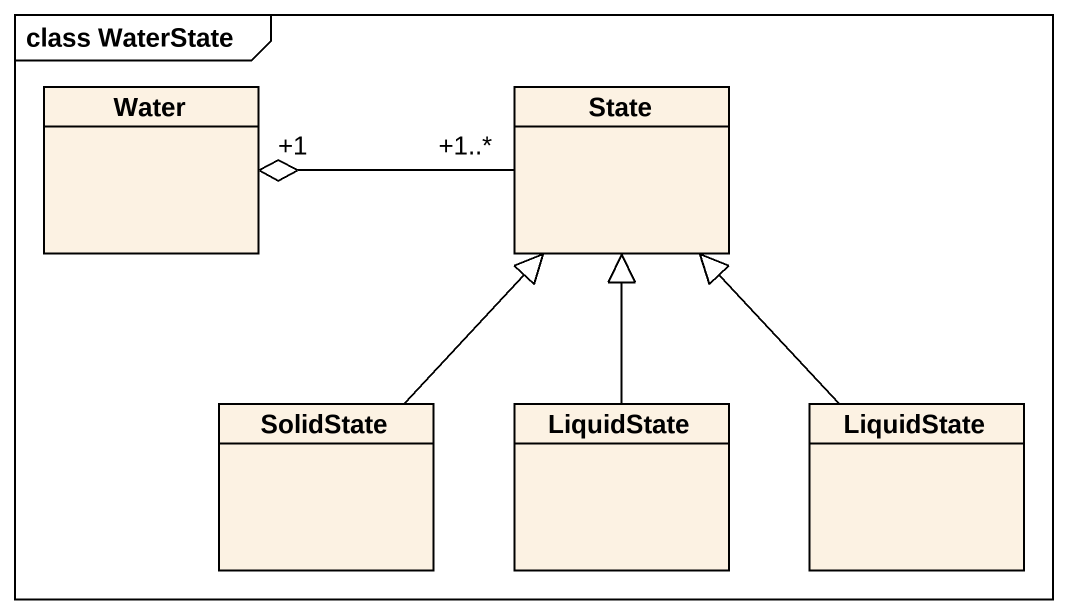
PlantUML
@startuml
mainframe class WaterState
hide circle
hide empty members
class Water
class "State" as State_
class SolidState
class LiquidState
class "LiquidState" as LiquidState_2
State_ "+1..*" -left-o "+1" Water
SolidState -up-|> State_
LiquidState -up-|> State_
LiquidState_2 -up-|> State_
@enduml
